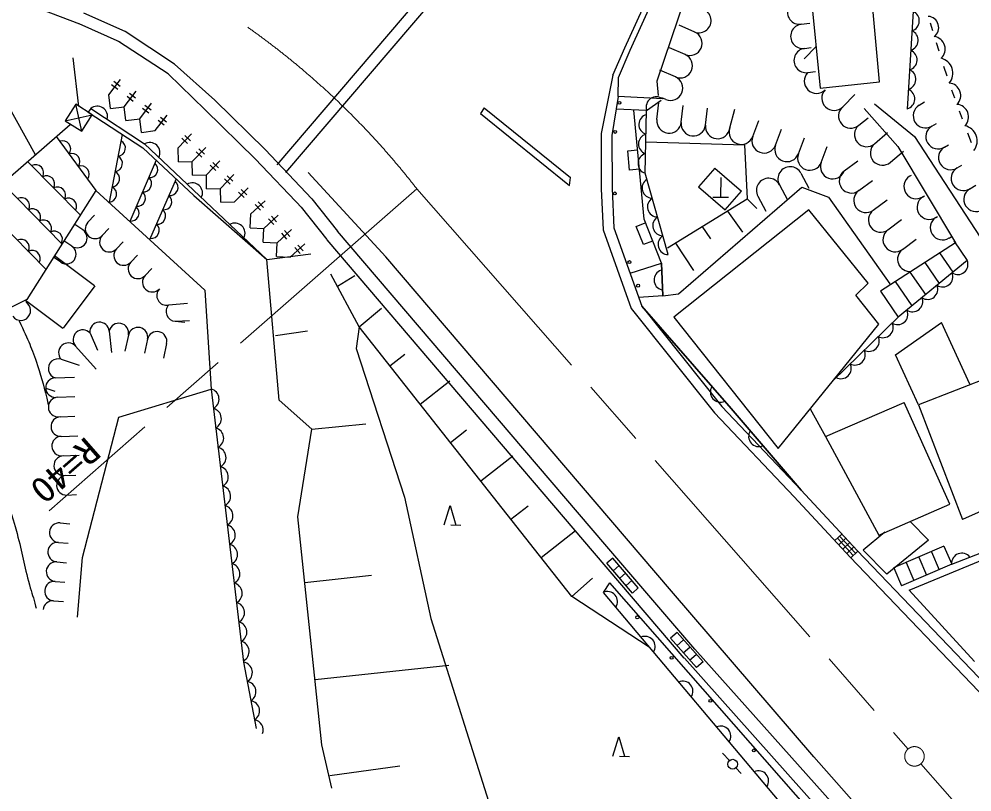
# Model space of a CAD drawing. Units: millimetres, scale not verified. Extents: x 40000 to 680000, y 20000 to 380000.
# Drawn here: x 504199 to 552944, y 256036 to 295587 of the extents above; entities that cross this region are included whole.
import ezdxf
from ezdxf.enums import TextEntityAlignment as Align

# ---------------------------------------------------------------- set-up
doc = ezdxf.new("R2010")
doc.units = ezdxf.units.MM
doc.header["$LTSCALE"] = 1000
doc.linetypes.add('CHAIN', pattern=[18.5, 12, -1.5, 3.5, -1.5])
doc.layers.add('M-BGD', color=7, linetype='Continuous', lineweight=25)
doc.layers.add('M-BMK', color=2, linetype='CHAIN', lineweight=13)
doc.styles.add('ＭＳ ゴシック', font='')
doc.styles.get('ＭＳ ゴシック').set_extended_font_data('MS Gothic')

msp = doc.modelspace()

# ---------------------------------------------------------------- linework, layer by layer
at = {"layer": 'M-BGD'}
for p, q in [((544289, 300906), (545188, 292048)), ((548213, 292375), (547553, 299795)), ((535189, 294122), (537331, 298840)), ((539008, 298894), (536828, 292412)), ((535464, 294001), (537596, 298699)), ((524987, 297039), (517377, 288120)), ((525390, 296587), (517834, 287731)), ((507303, 295322), (505330, 296083)), ((549932, 295983), (549638, 290983)), ((505032, 288643), (501248, 295470)), ((509620, 294948), (507519, 295882)), ((509377, 294399), (507275, 295334)), ((512156, 293282), (509620, 294948)), ((538765, 294921), (537961, 295267)), ((544212, 295324), (544646, 295382)), ((550807, 295393), (550922, 295002)), ((511827, 292781), (509291, 294446)), ((534581, 292721), (535189, 294122)), ((534856, 292601), (535464, 294001)), ((538270, 293773), (537467, 294119)), ((544361, 293551), (544973, 294177)), ((544379, 294085), (544717, 294130)), ((551111, 294381), (551243, 293961)), ((507249, 291112), (506968, 293603)), ((514212, 291443), (512156, 293282)), ((537775, 292625), (536972, 292971)), ((551497, 293171), (551659, 292683)), ((508784, 291708), (509394, 292500)), ((513721, 290944), (511827, 292781)), ((534581, 292721), (533976, 289729)), ((534844, 291629), (534856, 292601)), ((544546, 292846), (544947, 292900)), ((509247, 291982), (508930, 292226)), ((509369, 292140), (509052, 292384)), ((536828, 292412), (536893, 291670)), ((545188, 292048), (548213, 292375)), ((508876, 291006), (508784, 291708)), ((509577, 291098), (510186, 291891)), ((510040, 291372), (509723, 291616)), ((510162, 291531), (509845, 291775)), ((534844, 291629), (534526, 289623)), ((537125, 291497), (534844, 291629)), ((537281, 291477), (537086, 291561)), ((546334, 291099), (546946, 291725)), ((551906, 291970), (552056, 291553)), ((507104, 291225), (506562, 290384)), ((507944, 290683), (507104, 291225)), ((507403, 289842), (507104, 291225)), ((508876, 291006), (509577, 291098)), ((509668, 290397), (509577, 291098)), ((510369, 290488), (510979, 291281)), ((510955, 290921), (510638, 291165)), ((516785, 288913), (514212, 291443)), ((527996, 291046), (527810, 290746)), ((527996, 291046), (532402, 287477)), ((536294, 290907), (537052, 291442)), ((536832, 290444), (536932, 291314)), ((538073, 290302), (538173, 291171)), ((539315, 290159), (539415, 291028)), ((547955, 291249), (549999, 289582)), ((550241, 291174), (550525, 291346)), ((506562, 290384), (507944, 290683)), ((507403, 289842), (507944, 290683)), ((507865, 291005), (507731, 290821)), ((507731, 290821), (510525, 289005)), ((507865, 291005), (510619, 289197)), ((510833, 290763), (510516, 291006)), ((511162, 289879), (511772, 290671)), ((511747, 290312), (511430, 290555)), ((516294, 288414), (513721, 290944)), ((527810, 290746), (532351, 287069)), ((536294, 290907), (534740, 290969)), ((536173, 285347), (535641, 290933)), ((536227, 287697), (536294, 290907)), ((540557, 290016), (540812, 290979)), ((547150, 290152), (547641, 290525)), ((547429, 291007), (549147, 289070)), ((552297, 290897), (552452, 290480)), ((496859, 281536), (506809, 290188)), ((506562, 290384), (507403, 289842)), ((509668, 290397), (510369, 290488)), ((510461, 289787), (510369, 290488)), ((511626, 290153), (511308, 290397)), ((541727, 289575), (542035, 290394)), ((550888, 290105), (551125, 290248)), ((506104, 289575), (508127, 286820)), ((509476, 289687), (508808, 286209)), ((510461, 289787), (511162, 289879)), ((512333, 288991), (513024, 289713)), ((512961, 289358), (512672, 289635)), ((533976, 289729), (533984, 286894)), ((534526, 289623), (534533, 286908)), ((542896, 289134), (543205, 289953)), ((547966, 289204), (548629, 289775)), ((549999, 289582), (553614, 284041)), ((552717, 289765), (552896, 289274)), ((510619, 289197), (516872, 283281)), ((512823, 289214), (512534, 289490)), ((536256, 289297), (541308, 289159)), ((541308, 289159), (541440, 286383)), ((544066, 288693), (544375, 289512)), ((545236, 288252), (545544, 289071)), ((549147, 289070), (552097, 284134)), ((551535, 289035), (551738, 289158)), ((510525, 289005), (513148, 286562)), ((512349, 288284), (512333, 288991)), ((513056, 288299), (513747, 289022)), ((513546, 288523), (513257, 288799)), ((513684, 288667), (513395, 288944)), ((519181, 286389), (516785, 288913)), ((535337, 288852), (535835, 288900)), ((535432, 287857), (535337, 288852)), ((548781, 288257), (549444, 288828)), ((504637, 288299), (507327, 285560)), ((511211, 288366), (509859, 285230)), ((512349, 288284), (513056, 288299)), ((513072, 287592), (513056, 288299)), ((513779, 287608), (514470, 288331)), ((514269, 287831), (513980, 288108)), ((514407, 287976), (514118, 288252)), ((518673, 285907), (516277, 288431)), ((546405, 287812), (547107, 288334)), ((552182, 287966), (552429, 288115)), ((513072, 287592), (513779, 287608)), ((513794, 286901), (513779, 287608)), ((514501, 286917), (515192, 287640)), ((522954, 283414), (518980, 287740)), ((535930, 287904), (535432, 287857)), ((537404, 283535), (536227, 287697)), ((539790, 287964), (538955, 286993)), ((539790, 287964), (541159, 286787)), ((544194, 287701), (544607, 286929)), ((549752, 287542), (549848, 287604)), ((503351, 287182), (506392, 284086)), ((512236, 287412), (510877, 284296)), ((514991, 287140), (514702, 287417)), ((515130, 287285), (514841, 287561)), ((532351, 287069), (532402, 287477)), ((540096, 286472), (540108, 287472)), ((543092, 287111), (543505, 286339)), ((547152, 286809), (547854, 287331)), ((508127, 286820), (504589, 281243)), ((508127, 286820), (513696, 281707)), ((513794, 286901), (514501, 286917)), ((514517, 286210), (514501, 286917)), ((515224, 286226), (515915, 286949)), ((515714, 286449), (515425, 286726)), ((515852, 286594), (515563, 286870)), ((533984, 286894), (534084, 284802)), ((534533, 286908), (534629, 284910)), ((537930, 281528), (544238, 286979)), ((538955, 286993), (540324, 285816)), ((540324, 285816), (541159, 286787)), ((544238, 286979), (545614, 286479)), ((552830, 286896), (553144, 287087)), ((502217, 286195), (505567, 282785)), ((513148, 286562), (516872, 283281)), ((514517, 286210), (515224, 286226)), ((516048, 285614), (516785, 286290)), ((516699, 285940), (516429, 286235)), ((519181, 286389), (520496, 284739)), ((537373, 283887), (541440, 286383)), ((539696, 286477), (540496, 286467)), ((541440, 286383), (541937, 285899)), ((541990, 286521), (542403, 285749)), ((545614, 286479), (548739, 282042)), ((547898, 285806), (548600, 286328)), ((550425, 286489), (550520, 286549)), ((516552, 285805), (516281, 286100)), ((518633, 285953), (519948, 284302)), ((544601, 285828), (537686, 280334)), ((540438, 285764), (541204, 284685)), ((547630, 282073), (544601, 285828)), ((507719, 285190), (508060, 285556)), ((516018, 284908), (516048, 285614)), ((516724, 284877), (517461, 285553)), ((517228, 285068), (516957, 285363)), ((517375, 285203), (517105, 285498)), ((535766, 284974), (536231, 285159)), ((537071, 283088), (536173, 285347)), ((548644, 284803), (549346, 285326)), ((551099, 285436), (551177, 285486)), ((507462, 284793), (507050, 285076)), ((508451, 284508), (508791, 284874)), ((516018, 284908), (516724, 284877)), ((516694, 284171), (516724, 284877)), ((517400, 284140), (518137, 284816)), ((518051, 284466), (517781, 284761)), ((534164, 268710), (520496, 284739)), ((534084, 284802), (535519, 280774)), ((534629, 284910), (536058, 280900)), ((536136, 284045), (535766, 284974)), ((539130, 284986), (539565, 284338)), ((506897, 283968), (506493, 284245)), ((509182, 283827), (509523, 284193)), ((517904, 284331), (517633, 284626)), ((533631, 268256), (519963, 284284)), ((536600, 284229), (536136, 284045)), ((549391, 283801), (550093, 284323)), ((551773, 284383), (551925, 284481)), ((552013, 284242), (552700, 283239)), ((516694, 284171), (517400, 284140)), ((517369, 283434), (517400, 284140)), ((518076, 283403), (518813, 284079)), ((518580, 283594), (518309, 283889)), ((518727, 283729), (518457, 284024)), ((537774, 284116), (538705, 282714)), ((552097, 284134), (548260, 281670)), ((506333, 283143), (505957, 283400)), ((506018, 283489), (508065, 281953)), ((509914, 283145), (510255, 283511)), ((516872, 283281), (519131, 283565)), ((517503, 276081), (516872, 283281)), ((517369, 283434), (518076, 283403)), ((537579, 266305), (522954, 283414)), ((552700, 283239), (549174, 280336)), ((551291, 283616), (551964, 282633)), ((510646, 282464), (510987, 282829)), ((535456, 282591), (537071, 283088)), ((537071, 283088), (537130, 281418)), ((537130, 281418), (537071, 283088)), ((550533, 283129), (551267, 282059)), ((521603, 279835), (520140, 282540)), ((520496, 281919), (521380, 282468)), ((549775, 282643), (550569, 281485)), ((508083, 281940), (506448, 279762)), ((546997, 281464), (547630, 282073)), ((549018, 282156), (549871, 280910)), ((513696, 281707), (514020, 276651)), ((537130, 281418), (535897, 281334)), ((537130, 281418), (537930, 281528)), ((548176, 279977), (546997, 281464)), ((548260, 281670), (549174, 280336)), ((504589, 281243), (499683, 278771)), ((504521, 281209), (506431, 279776)), ((504700, 280950), (504570, 281139)), ((511857, 280960), (512820, 281052)), ((521603, 279835), (522745, 280791)), ((535519, 280774), (539771, 275431)), ((536058, 280900), (540626, 275653)), ((536058, 280900), (540148, 275759)), ((540626, 275653), (536058, 280900)), ((537686, 280334), (543036, 273614)), ((549174, 280336), (545814, 277049)), ((512181, 280121), (512914, 280164)), ((512181, 280121), (512679, 280079)), ((521603, 279835), (521444, 278721)), ((532477, 266036), (521603, 279835)), ((543036, 273614), (548176, 279977)), ((549036, 278400), (551390, 280053)), ((552833, 276902), (551390, 280053)), ((507834, 279518), (508206, 278642)), ((508813, 279612), (508933, 278516)), ((509794, 279416), (509615, 278594)), ((517325, 279392), (518955, 279629)), ((507092, 278847), (508151, 277677)), ((510771, 279203), (510615, 278491)), ((511748, 278990), (511584, 278240)), ((521444, 278721), (523923, 271121)), ((523171, 277845), (523928, 278441)), ((550202, 275854), (549036, 278400)), ((506351, 278176), (507267, 277878)), ((555177, 277792), (550202, 275854)), ((506041, 277225), (507033, 277266)), ((524719, 275881), (526231, 277073)), ((505562, 276705), (506037, 276551)), ((509303, 275221), (514020, 276651)), ((514020, 276651), (515688, 262672)), ((506178, 276231), (507044, 276267)), ((519177, 274599), (517503, 276081)), ((545453, 274217), (549478, 275971)), ((551821, 270771), (549478, 275971)), ((539771, 275431), (543847, 271133)), ((540148, 275759), (544210, 271477)), ((540626, 275653), (544210, 271477)), ((544210, 271477), (540626, 275653)), ((544674, 275647), (545453, 274217)), ((550202, 275854), (552465, 269978)), ((506312, 275233), (507053, 275263)), ((507441, 268026), (509303, 275221)), ((518456, 270107), (519177, 274599)), ((519177, 274599), (521938, 274869)), ((526266, 273918), (527085, 274563)), ((506353, 274233), (507200, 274268)), ((545453, 274217), (548179, 269184)), ((506394, 273230), (507272, 273266)), ((527814, 271954), (529451, 273244)), ((506501, 272224), (507096, 272248)), ((557345, 272162), (552465, 269978)), ((506638, 271229), (507137, 271249)), ((523923, 271121), (525255, 264918)), ((543843, 271137), (546708, 268054)), ((544210, 271477), (547074, 268394)), ((525942, 269702), (526254, 270698)), ((526254, 270698), (526542, 269694)), ((529361, 269990), (530242, 270685)), ((548179, 269184), (551821, 270771)), ((519694, 258444), (518456, 270107)), ((506295, 269803), (506793, 269762)), ((526292, 269697), (526792, 269691)), ((549789, 269870), (550718, 268919)), ((530908, 268027), (532670, 269415)), ((546293, 269235), (545930, 268899)), ((546175, 269126), (546992, 268247)), ((548496, 269322), (547385, 268414)), ((551907, 267688), (555767, 269198)), ((506213, 268806), (506712, 268765)), ((538760, 263342), (534164, 268710)), ((546058, 269017), (546875, 268138)), ((546497, 269015), (546134, 268679)), ((546701, 268796), (546339, 268459)), ((550718, 268919), (548589, 267180)), ((551512, 268606), (548939, 267498)), ((549729, 266361), (555512, 268766)), ((551512, 268606), (551907, 267688)), ((538229, 262887), (533632, 268255)), ((546905, 268576), (546543, 268239)), ((547109, 268356), (546747, 268020)), ((547074, 268394), (557843, 257129)), ((547385, 268414), (548589, 267180)), ((550869, 268329), (551264, 267411)), ((506131, 267809), (506630, 267769)), ((507188, 264980), (507441, 268026)), ((534577, 267997), (534273, 267736)), ((535574, 266217), (534273, 267736)), ((535878, 266477), (534577, 267997)), ((534902, 267617), (534599, 267357)), ((546713, 268049), (557482, 256784)), ((551907, 267688), (549335, 266580)), ((549583, 267775), (549979, 266857)), ((550226, 268052), (550622, 267134)), ((518811, 266762), (522233, 267125)), ((535228, 267237), (534924, 266977)), ((548940, 267499), (549336, 266580)), ((506050, 266813), (506548, 266772)), ((532477, 266036), (533525, 266970)), ((534411, 266741), (534078, 266249)), ((534411, 266741), (545288, 254343)), ((535553, 266857), (535249, 266597)), ((534078, 266249), (544050, 254412)), ((535878, 266477), (535574, 266217)), ((544848, 257834), (537579, 266305)), ((549729, 266361), (553080, 262708)), ((505968, 265816), (506466, 265775)), ((536439, 263445), (532477, 266036)), ((525255, 264918), (528562, 254494)), ((537867, 264192), (537525, 263900)), ((538858, 262408), (537525, 263900)), ((538192, 263813), (537850, 263520)), ((539200, 262701), (537867, 264192)), ((538518, 263433), (538176, 263140)), ((547858, 253159), (538760, 263342)), ((547691, 252295), (538238, 262876)), ((538843, 263053), (538501, 262760)), ((515688, 262672), (516326, 259289)), ((519339, 261789), (526182, 262516)), ((539200, 262701), (538858, 262408)), ((534570, 257866), (534882, 258862)), ((534882, 258862), (535170, 257859)), ((520197, 256223), (519694, 258444)), ((534920, 257862), (535420, 257856)), ((540189, 258020), (540536, 257641)), ((520098, 256885), (523671, 257374)), ((548874, 253296), (544848, 257834)), ((540874, 257273), (541137, 256985))]:
    msp.add_line(p, q, dxfattribs=at)
for centre, radius in [((534908, 291298), 75), ((534693, 289810), 75), ((534677, 286662), 75), ((535422, 283152), 75), ((535867, 281943), 75), ((535826, 264973), 75), ((537579, 262898), 75), ((539564, 260700), 75), ((541786, 258164), 75), ((540705, 257457), 250)]:
    msp.add_circle(centre, radius, dxfattribs=at)
for centre, radius, start, end in [((544128, 295943), 625, 97.689, 277.689), ((538977, 295509), 625, 250.1808, 70.1809), ((549721, 295495), 532, 286.6502, 66.6183), ((550669, 295150), 576, 307.0068, 85.6937), ((538518, 294347), 625, 246.6862, 66.6862), ((544295, 294704), 625, 97.689, 277.689), ((549662, 294497), 532, 286.6502, 66.6183), ((550936, 294054), 641, 312.0629, 82.8495), ((544463, 293465), 625, 97.689, 277.689), ((549604, 293498), 532, 286.6502, 66.6183), ((538023, 293199), 625, 246.6862, 66.6862), ((551184, 292814), 785, 320.193, 76.5828), ((549545, 292500), 532, 286.6502, 66.6183), ((537528, 292051), 625, 246.6862, 66.6862), ((544993, 292409), 625, 135.6622, 315.6622), ((549486, 291502), 532, 286.6502, 66.6183), ((551732, 291676), 638, 314.3128, 85.1221), ((536800, 291090), 521, 51.4413, 198.9209), ((545887, 291536), 625, 135.6622, 315.6622), ((508203, 290609), 521, 342.966, 130.4455), ((546742, 290625), 625, 130.7297, 310.7297), ((550565, 290639), 625, 121.1778, 301.1778), ((552131, 290580), 642, 314.9047, 85.7874), ((536425, 290194), 521, 105.0766, 252.5562), ((537453, 290373), 625, 173.4386, 353.4386), ((538694, 290230), 625, 173.4386, 353.4386), ((539936, 290087), 625, 173.4386, 353.4386), ((547558, 289678), 625, 130.7297, 310.7297), ((551212, 289570), 625, 121.1778, 301.1778), ((552431, 289356), 784, 321.3457, 78.7707), ((536404, 289194), 521, 105.0766, 252.5562), ((541142, 289796), 625, 159.3472, 339.3472), ((542312, 289355), 625, 159.3472, 339.3472), ((506424, 288942), 417, 322.5623, 110.0419), ((509223, 288987), 417, 275.3985, 62.8781), ((510882, 288747), 521, 332.8472, 120.3268), ((543481, 288914), 625, 159.3472, 339.3472), ((548373, 288731), 625, 130.7297, 310.7297), ((506898, 288297), 417, 322.5623, 110.0419), ((509072, 288201), 417, 275.3985, 62.8781), ((536383, 288194), 521, 105.0766, 252.5562), ((544651, 288473), 625, 159.3472, 339.3472), ((551859, 288500), 625, 121.1778, 301.1778), ((505044, 287718), 417, 330.7459, 118.2255), ((510880, 287894), 417, 262.9464, 50.426), ((545821, 288032), 625, 159.3472, 339.3472), ((507371, 287652), 417, 322.5623, 110.0419), ((508921, 287416), 417, 275.3985, 62.8781), ((543643, 287406), 625, 28.1596, 208.1596), ((546779, 287310), 625, 126.6588, 306.6588), ((552506, 287431), 625, 121.1778, 301.1778), ((505604, 287147), 417, 330.7459, 118.2255), ((510564, 287160), 417, 262.9464, 50.426), ((511918, 286975), 417, 262.7018, 50.1814), ((513061, 286685), 521, 332.8472, 120.3268), ((536592, 286943), 521, 122.0432, 269.5227), ((542541, 286816), 625, 28.1596, 208.1596), ((550088, 287015), 625, 122.6247, 302.6247), ((506165, 286577), 417, 330.7459, 118.2255), ((508771, 286630), 417, 275.3985, 62.8781), ((510247, 286425), 417, 262.9464, 50.426), ((547525, 286307), 625, 126.6588, 306.6588), ((553153, 286361), 625, 121.1778, 301.1778), ((504319, 286030), 417, 330.7459, 118.2255), ((506726, 286006), 417, 330.7459, 118.2255), ((511598, 286242), 417, 262.7018, 50.1814), ((536864, 285980), 521, 122.0432, 269.5227), ((550762, 285963), 625, 122.6247, 302.6247), ((504880, 285459), 417, 330.7459, 118.2255), ((509919, 285663), 417, 262.9464, 50.426), ((511278, 285508), 417, 262.7018, 50.1814), ((548271, 285305), 625, 126.6588, 306.6588), ((505440, 284888), 417, 330.7459, 118.2255), ((508085, 284849), 500, 137.0324, 317.0324), ((537136, 285018), 521, 122.0432, 269.5227), ((551436, 284910), 625, 122.6247, 302.6247), ((506001, 284317), 417, 330.7459, 118.2255), ((507180, 284381), 500, 235.616, 55.616), ((510958, 284775), 417, 262.7018, 50.1814), ((515241, 284624), 521, 332.8472, 120.3268), ((549018, 284302), 625, 126.6588, 306.6588), ((504306, 283902), 417, 330.7459, 118.2255), ((508817, 284168), 500, 137.0324, 317.0324), ((537408, 284056), 521, 122.0432, 269.5227), ((504867, 283331), 417, 330.7459, 118.2255), ((506615, 283556), 500, 235.616, 55.616), ((509548, 283486), 500, 137.0324, 317.0324), ((549764, 283299), 625, 126.6588, 276.02), ((552222, 283034), 521, 235.7186, 23.1982), ((510280, 282804), 500, 137.0324, 317.0324), ((537202, 282236), 521, 108.2926, 255.7722), ((511012, 282123), 500, 137.0324, 317.0324), ((551450, 282398), 521, 235.7186, 23.1982), ((511744, 281441), 500, 137.0324, 282.3538), ((550678, 281763), 521, 235.7186, 23.1982), ((549905, 281127), 521, 235.7186, 23.1982), ((504288, 280667), 500, 214.5237, 34.5237), ((512223, 280619), 500, 137.0324, 265.1517), ((549147, 280472), 521, 235.7186, 23.1982), ((508314, 279575), 500, 4.3354, 184.3354), ((509305, 279523), 500, 347.7013, 167.7013), ((510282, 279310), 500, 347.7013, 167.7013), ((548394, 279802), 521, 240.6345, 28.1141), ((507463, 279183), 500, 42.1521, 222.1521), ((511259, 279097), 500, 347.7013, 167.7013), ((547679, 279102), 521, 240.6345, 28.1141), ((506722, 278512), 500, 42.1521, 222.1521), ((546964, 278403), 521, 240.6345, 28.1141), ((506196, 277701), 500, 71.9507, 251.9507), ((546250, 277704), 521, 240.6345, 28.1141), ((506062, 276726), 500, 92.3358, 272.3358), ((513898, 276133), 532, 296.8222, 76.7903), ((540081, 276501), 521, 147.3091, 294.7887), ((506198, 275732), 500, 92.3358, 272.3358), ((514016, 275140), 532, 296.8222, 76.7903), ((506333, 274733), 500, 92.3358, 272.3358), ((514135, 274147), 532, 296.8222, 76.7903), ((542041, 274228), 521, 146.8891, 294.3687), ((506373, 273734), 500, 92.3358, 272.3358), ((514254, 273154), 532, 296.8222, 76.7903), ((506480, 272733), 500, 92.3358, 272.3358), ((514372, 272161), 532, 296.8222, 76.7903), ((506617, 271728), 500, 92.3358, 272.3358), ((514491, 271168), 532, 296.8222, 76.7903), ((514609, 270175), 532, 296.8222, 76.7903), ((506254, 269304), 500, 85.308, 265.308), ((514728, 269182), 532, 296.8222, 76.7903), ((506172, 268308), 500, 85.308, 265.308), ((514846, 268189), 532, 296.8222, 76.7903), ((552426, 267734), 521, 37.6296, 185.1092), ((506091, 267311), 500, 85.308, 265.308), ((514965, 267196), 532, 296.8222, 76.7903), ((506009, 266314), 500, 85.308, 265.308), ((515083, 266203), 532, 296.8222, 76.7903), ((534288, 265772), 521, 326.373, 113.8526), ((505927, 265318), 500, 85.308, 174.5471), ((515202, 265210), 532, 296.8222, 76.7903), ((515320, 264217), 532, 296.8222, 76.7903), ((515439, 263224), 532, 296.8222, 76.7903), ((536221, 263478), 521, 326.373, 113.8526), ((515602, 262147), 532, 300.6891, 80.6572), ((515787, 261164), 532, 300.6891, 80.6572), ((538154, 261184), 521, 326.373, 113.8526), ((515972, 260181), 532, 300.6891, 80.6572), ((516157, 259199), 532, 340.873, 80.6572), ((540087, 258889), 521, 326.373, 113.8526), ((542020, 256595), 521, 326.373, 113.8526)]:
    msp.add_arc(centre, radius, start, end, dxfattribs=at)
for points, knots in [([(504211, 280144), (504689, 279093), (504840, 278779), (505141, 277867), (505397, 277092), (505469, 276806), (505691, 275850)], [0, 0, 0, 0, 1, 1, 1, 2, 2, 2, 2]), ([(502001, 278525), (502200, 276548), (502281, 275943), (502616, 274315), (503030, 272300), (503558, 271247), (504095, 269261), (504370, 268241), (504456, 267653), (504729, 266632), (504843, 266205), (504941, 265975), (505048, 265546), (505057, 265511), (505066, 265477), (505074, 265443)], [0, 0, 0, 0, 1, 1, 1, 2, 2, 2, 3, 3, 3, 4, 4, 4, 5, 5, 5, 5])]:
    msp.add_open_spline(points, degree=3, knots=knots, dxfattribs=at)
at = {"layer": 'M-BMK'}
for p, q in [((524544, 286906), (505743, 270428)), ((524544, 286906), (549674, 258233)), ((550333, 257481), (554354, 252894))]:
    msp.add_line(p, q, dxfattribs=at)
msp.add_circle((550004, 257857), 500, dxfattribs=at)
msp.add_arc((492322, 261843), 40821, 37.8763, 73.895, dxfattribs=at)

# ---------------------------------------------------------------- texts
at = {"layer": 'M-BMK', "style": 'ＭＳ ゴシック', "width": 1.1}
msp.add_text('R=40', height=1320, rotation=221.164, dxfattribs=at).set_placement((505516, 270679), align=Align.TOP_RIGHT)

doc.saveas('drawing.dxf')
